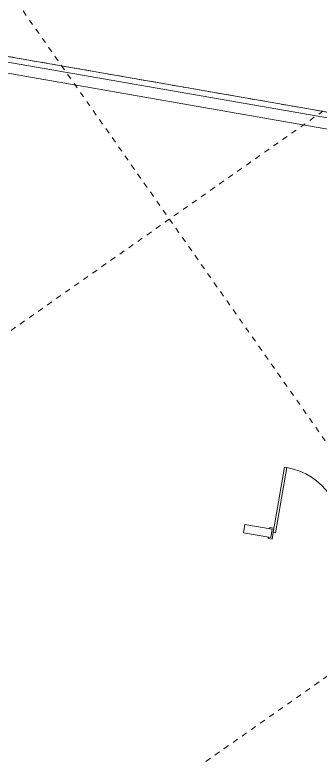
# Model space of a CAD drawing. Extents: x 274235 to 276654, y 142848 to 144425.
# Drawn here: x 276107.46 to 276112.98, y 143190.28 to 143203.7 of the extents above; entities that cross this region are included whole.
import ezdxf

# ---------------------------------------------------------------- set-up
doc = ezdxf.new("R2010")
doc.units = 0
doc.header["$LTSCALE"] = 1.5
doc.linetypes.add('ACM-G-CENTER', pattern=[50.8, 31.75, -6.35, 6.35, -6.35])
doc.linetypes.add('ACM-G-HIDDEN2', pattern=[4.7625, 3.175, -1.5875])
doc.layers.get('0').update_dxf_attribs({"linetype": 'CONTINUOUS', "lineweight": 0})
for name, color, linetype, lineweight in [('_ACM-A-DETL', 7, 'CONTINUOUS', 5), ('_ACM-A-DOOR', 1, 'CONTINUOUS', 5), ('_ACM-A-GRID', 3, 'CONTINUOUS', 5), ('_ACM-A-WALL-FULL', 6, 'CONTINUOUS', 13)]:
    doc.layers.add(name, color=color, linetype=linetype, lineweight=lineweight)

# ---------------------------------------------------------------- blocks, each defined once
blk = doc.blocks.new('BASEMENT20250512')
at = {"layer": '_ACM-A-DETL', "color": 250, "linetype": 'ACM-G-HIDDEN2'}
blk.add_line((840945.0404, 773104.5653), (864799.6652, 773104.5653), dxfattribs=at)
blk = doc.blocks.new('ACM_Door-Regular-Single - 1323_1200_ S-2217205-F5_Working')
at = {"layer": '_ACM-A-DOOR'}
for p, q in [((-695, 100), (-620, 100)), ((-695, 75), (-695, 100)), ((-650, 75), (-695, 75)), ((-650, -75), (-650, 75)), ((-620, 100), (-620, -100)), ((620, 100), (695, 100)), ((620, -100), (620, 100)), ((650, 75), (650, -75)), ((695, 75), (650, 75)), ((695, 100), (695, 75)), ((-695, -75), (-650, -75)), ((-695, -100), (-695, -75)), ((-620, -100), (-695, -100)), ((580, -1220), (580, -20)), ((580, -20), (620, -20)), ((620, -20), (620, -1219)), ((695, -100), (620, -100)), ((650, -75), (695, -75)), ((695, -75), (695, -100)), ((580, -1220), (620, -1219))]:
    blk.add_line(p, q, dxfattribs=at)
blk.add_arc((580, -20), 1200, 180, 270, dxfattribs=at)
blk = doc.blocks.new('5f0512')
at = {"layer": '_ACM-A-GRID', "linetype": 'ACM-G-CENTER'}
for p, q in [((-165371.2764, 52184.4804), (-111914.0039, -1272.7921)), ((-143733.8089, 50063.16), (-164098.4842, 29698.4847)), ((-137794.112, 44123.4631), (-158158.7873, 23758.7878))]:
    blk.add_line(p, q, dxfattribs=at)
at = {"layer": '_ACM-A-WALL-FULL', "lineweight": 18}
for p, q in [((-135404.4583, 42699.9999), (-159259.0831, 42699.9999)), ((-159259.0831, 42399.9999), (-135404.4583, 42399.9999)), ((-150699.9995, 35099.9999), (-151199.9995, 35099.9999)), ((-151199.9995, 35099.9999), (-151199.9995, 34949.9999)), ((-150699.9995, 34949.9999), (-150699.9995, 35099.9999)), ((-151199.9995, 34949.9999), (-150699.9995, 34949.9999))]:
    blk.add_line(p, q, dxfattribs=at)
at = {"layer": '_ACM-A-WALL-FULL'}
blk.add_line((-135404.4583, 42599.9999), (-159259.0831, 42599.9999), dxfattribs=at)
at = {"layer": '_ACM-A-DOOR', "rotation": 180}
blk.add_blockref('ACM_Door-Regular-Single - 1323_1200_ S-2217205-F5_Working', (-150049.9995, 35024.9999), dxfattribs=at)

msp = doc.modelspace()

# ---------------------------------------------------------------- block references
at = {"xscale": 0.0009999999999999994, "yscale": 0.001, "zscale": 0.001, "rotation": 350.1075696352769}
msp.add_blockref('BASEMENT20250512', (275143.722, 142586.221), dxfattribs=at)

# ---------------------------------------------------------------- next in the draw order: block references
msp.add_blockref('5f0512', (276254.538, 143133.932), dxfattribs=at)

doc.saveas('drawing.dxf')
